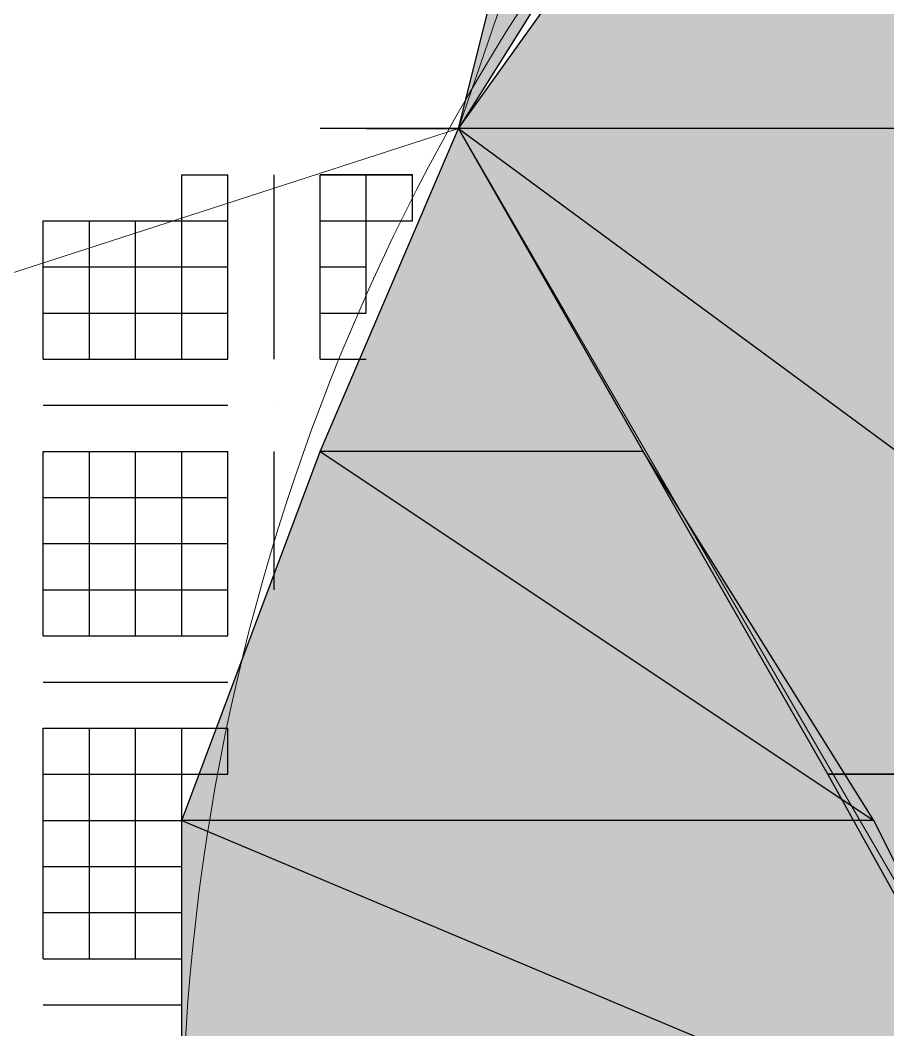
# Model space of a CAD drawing. Header units: millimetres. Extents: x 6 to 745025, y -1528 to 119936.
# Drawn here: x 178.894 to 179.689, y 110.016 to 110.942 of the extents above; entities that cross this region are included whole.
import ezdxf

# ---------------------------------------------------------------- set-up
doc = ezdxf.new("R2010")
doc.units = ezdxf.units.MM
doc.header["$MEASUREMENT"] = 0
doc.layers.get('0').update_dxf_attribs({"linetype": 'CONTINUOUS'})

msp = doc.modelspace()

# ---------------------------------------------------------------- hatches: boundary and pattern name
at = {"true_color": 0x000005}
msp.add_hatch(color=0, dxfattribs=at).paths.add_polyline_path([(179.38044, 111.18144), (179.50744, 111.18144), (179.29577, 110.84278)])
at = {"true_color": 0x000003}
h = msp.add_hatch(color=0, dxfattribs=at)
h.paths.add_polyline_path([(180.60811, 111.13911), (179.50744, 111.13911), (180.43877, 110.84278)])
h.paths.add_polyline_path([(179.50744, 111.13911), (180.43877, 110.84278), (179.29577, 110.84278)])
msp.add_hatch(color=0, dxfattribs=at).paths.add_polyline_path([(179.29577, 110.84278), (179.46511, 110.54644), (179.16877, 110.54644)])
at = {"true_color": 0x000006}
h = msp.add_hatch(color=0, dxfattribs=at)
h.paths.add_polyline_path([(180.43877, 110.84278), (179.29577, 110.84278), (180.10011, 110.25011)])
h.paths.add_polyline_path([(179.29577, 110.84278), (180.10011, 110.25011), (179.63444, 110.25011)])
at = {"true_color": 0x000003}
h = msp.add_hatch(color=0, dxfattribs=at)
h.paths.add_polyline_path([(179.46511, 110.54644), (179.16877, 110.54644), (179.67677, 110.20778)])
h.paths.add_polyline_path([(179.16877, 110.54644), (179.67677, 110.20778), (179.04177, 110.20778)])
at = {"true_color": 0x000006}
msp.add_hatch(color=0, dxfattribs=at).paths.add_polyline_path([(179.63444, 110.25011), (180.10011, 110.25011), (179.84611, 109.86911)])
at = {"true_color": 0x000003}
h = msp.add_hatch(color=0, dxfattribs=at)
h.paths.add_polyline_path([(179.67677, 110.20778), (179.04177, 110.20778), (179.84611, 109.86911)])
h.paths.add_polyline_path([(179.04177, 110.20778), (179.84611, 109.86911), (179.04177, 109.86911)])

# ---------------------------------------------------------------- linework, layer by layer
at = {"color": 0, "linetype": 'Continuous', "lineweight": 25, "true_color": 0x000005}
for p, q in [((179.16877, 110.84278), (179.16877, 110.84278)), ((179.21111, 110.84278), (179.21111, 110.84278)), ((179.21111, 110.84278), (179.21111, 110.84278)), ((179.21111, 110.84278), (179.21111, 110.84278)), ((179.21111, 110.84278), (179.21111, 110.84278)), ((179.21111, 110.84278), (179.21111, 110.84278)), ((179.21111, 110.84278), (179.21111, 110.84278)), ((179.21111, 110.84278), (179.21111, 110.84278)), ((179.25344, 110.84278), (179.25344, 110.84278)), ((179.25344, 110.84278), (179.25344, 110.84278)), ((179.25344, 110.84278), (179.25344, 110.84278)), ((179.25344, 110.84278), (179.25344, 110.84278)), ((179.25344, 110.84278), (179.25344, 110.84278)), ((179.25344, 110.84278), (179.25344, 110.84278)), ((179.25344, 110.84278), (179.25344, 110.84278)), ((179.29577, 110.84278), (179.29577, 110.84278)), ((179.29577, 110.84278), (179.29577, 110.84278)), ((179.29577, 110.84278), (179.29577, 110.84278)), ((179.04177, 110.80044), (179.08411, 110.80044)), ((179.08411, 110.80044), (179.08411, 110.80044)), ((179.08411, 110.80044), (179.08411, 110.80044)), ((179.12644, 110.80044), (179.12644, 110.80044)), ((179.12644, 110.80044), (179.12644, 110.80044)), ((179.12644, 110.80044), (179.12644, 110.80044)), ((179.12644, 110.80044), (179.12644, 110.80044)), ((179.12644, 110.80044), (179.12644, 110.80044)), ((179.21111, 110.75811), (179.21111, 110.80044)), ((179.25344, 110.75811), (179.25344, 110.80044)), ((179.25344, 110.75811), (179.25344, 110.80044)), ((179.25344, 110.75811), (179.25344, 110.80044)), ((179.25344, 110.80044), (179.25344, 110.80044)), ((179.25344, 110.80044), (179.25344, 110.80044)), ((179.25344, 110.80044), (179.25344, 110.80044)), ((179.25344, 110.80044), (179.25344, 110.80044)), ((179.04177, 110.75811), (179.08411, 110.75811)), ((179.04177, 110.75811), (179.08411, 110.75811)), ((179.12644, 110.75811), (179.12644, 110.75811)), ((179.12644, 110.75811), (179.12644, 110.75811)), ((179.12644, 110.75811), (179.12644, 110.75811)), ((179.12644, 110.75811), (179.12644, 110.75811)), ((179.12644, 110.75811), (179.12644, 110.75811)), ((179.12644, 110.75811), (179.12644, 110.75811)), ((179.12644, 110.75811), (179.12644, 110.75811)), ((179.16877, 110.75811), (179.21111, 110.75811)), ((179.12644, 110.71578), (179.12644, 110.71578)), ((179.12644, 110.71578), (179.12644, 110.71578)), ((179.12644, 110.71578), (179.12644, 110.71578)), ((179.12644, 110.71578), (179.12644, 110.71578)), ((179.12644, 110.71578), (179.12644, 110.71578)), ((179.12644, 110.71578), (179.12644, 110.71578)), ((179.12644, 110.71578), (179.12644, 110.71578)), ((179.16877, 110.71578), (179.21111, 110.71578)), ((179.16877, 110.71578), (179.21111, 110.71578)), ((179.16877, 110.71578), (179.21111, 110.71578)), ((179.16877, 110.71578), (179.21111, 110.71578)), ((179.16877, 110.71578), (179.21111, 110.71578)), ((179.16877, 110.71578), (179.21111, 110.71578)), ((179.16877, 110.71578), (179.21111, 110.71578)), ((179.12644, 110.67344), (179.12644, 110.67344)), ((179.12644, 110.67344), (179.12644, 110.67344)), ((179.12644, 110.67344), (179.12644, 110.67344)), ((179.12644, 110.67344), (179.12644, 110.67344)), ((179.12644, 110.67344), (179.12644, 110.67344)), ((179.12644, 110.67344), (179.12644, 110.67344)), ((179.12644, 110.67344), (179.12644, 110.67344)), ((179.16877, 110.67344), (179.21111, 110.67344)), ((179.16877, 110.67344), (179.21111, 110.67344)), ((179.16877, 110.67344), (179.21111, 110.67344)), ((179.16877, 110.67344), (179.21111, 110.67344)), ((179.16877, 110.67344), (179.21111, 110.67344)), ((179.16877, 110.67344), (179.21111, 110.67344)), ((179.16877, 110.67344), (179.21111, 110.67344)), ((179.12644, 110.63111), (179.12644, 110.63111)), ((179.12644, 110.63111), (179.12644, 110.63111)), ((179.12644, 110.63111), (179.12644, 110.63111)), ((179.12644, 110.63111), (179.12644, 110.63111)), ((179.12644, 110.63111), (179.12644, 110.63111)), ((179.12644, 110.63111), (179.12644, 110.63111)), ((179.12644, 110.63111), (179.12644, 110.63111)), ((179.12644, 110.63111), (179.12644, 110.63111)), ((179.16877, 110.63111), (179.21111, 110.63111)), ((179.16877, 110.63111), (179.16877, 110.63111)), ((179.16877, 110.63111), (179.16877, 110.63111)), ((179.16877, 110.63111), (179.16877, 110.63111)), ((179.16877, 110.63111), (179.16877, 110.63111)), ((179.16877, 110.63111), (179.16877, 110.63111)), ((179.16877, 110.63111), (179.16877, 110.63111)), ((179.16877, 110.63111), (179.16877, 110.63111)), ((178.91477, 110.58878), (178.91477, 110.58878)), ((178.91477, 110.58878), (178.91477, 110.58878)), ((178.91477, 110.58878), (178.91477, 110.58878)), ((178.91477, 110.58878), (178.91477, 110.58878)), ((178.91477, 110.58878), (178.91477, 110.58878)), ((178.91477, 110.58878), (178.91477, 110.58878)), ((178.91477, 110.58878), (178.91477, 110.58878)), ((178.91477, 110.58878), (178.91477, 110.58878)), ((178.95711, 110.58878), (178.95711, 110.58878)), ((178.95711, 110.58878), (178.95711, 110.58878)), ((178.95711, 110.58878), (178.95711, 110.58878)), ((178.95711, 110.58878), (178.95711, 110.58878)), ((178.95711, 110.58878), (178.95711, 110.58878)), ((178.95711, 110.58878), (178.95711, 110.58878)), ((178.95711, 110.58878), (178.95711, 110.58878)), ((178.99944, 110.58878), (178.99944, 110.58878)), ((178.99944, 110.58878), (178.99944, 110.58878)), ((178.99944, 110.58878), (178.99944, 110.58878)), ((178.99944, 110.58878), (178.99944, 110.58878)), ((178.99944, 110.58878), (178.99944, 110.58878)), ((178.99944, 110.58878), (178.99944, 110.58878)), ((178.99944, 110.58878), (178.99944, 110.58878)), ((179.04177, 110.58878), (179.04177, 110.58878)), ((179.04177, 110.58878), (179.04177, 110.58878)), ((179.04177, 110.58878), (179.04177, 110.58878)), ((179.04177, 110.58878), (179.04177, 110.58878)), ((179.04177, 110.58878), (179.04177, 110.58878)), ((179.04177, 110.58878), (179.04177, 110.58878)), ((179.04177, 110.58878), (179.04177, 110.58878)), ((179.08411, 110.58878), (179.08411, 110.58878)), ((179.08411, 110.58878), (179.08411, 110.58878)), ((179.08411, 110.58878), (179.08411, 110.58878)), ((179.08411, 110.58878), (179.08411, 110.58878)), ((179.08411, 110.58878), (179.08411, 110.58878)), ((179.08411, 110.58878), (179.08411, 110.58878)), ((179.08411, 110.58878), (179.08411, 110.58878)), ((179.12644, 110.58878), (179.12644, 110.58878)), ((179.12644, 110.58878), (179.12644, 110.58878)), ((179.12644, 110.58878), (179.12644, 110.58878)), ((179.12644, 110.58878), (179.12644, 110.58878)), ((179.12644, 110.58878), (179.12644, 110.58878)), ((179.12644, 110.58878), (179.12644, 110.58878)), ((179.12644, 110.58878), (179.12644, 110.58878)), ((179.12644, 110.58878), (179.12644, 110.58878)), ((179.12644, 110.58878), (179.12644, 110.58878)), ((179.12644, 110.58878), (179.12644, 110.58878)), ((179.12644, 110.58878), (179.12644, 110.58878)), ((179.12644, 110.58878), (179.12644, 110.58878)), ((179.12644, 110.58878), (179.12644, 110.58878)), ((179.12644, 110.58878), (179.12644, 110.58878)), ((179.16877, 110.58878), (179.16877, 110.58878)), ((179.16877, 110.58878), (179.16877, 110.58878)), ((179.16877, 110.58878), (179.16877, 110.58878)), ((179.16877, 110.58878), (179.16877, 110.58878)), ((179.16877, 110.58878), (179.16877, 110.58878)), ((179.16877, 110.58878), (179.16877, 110.58878)), ((179.16877, 110.58878), (179.16877, 110.58878)), ((179.16877, 110.58878), (179.16877, 110.58878)), ((179.16877, 110.58878), (179.16877, 110.58878)), ((179.16877, 110.58878), (179.16877, 110.58878)), ((179.16877, 110.58878), (179.16877, 110.58878)), ((179.16877, 110.58878), (179.16877, 110.58878)), ((179.12644, 110.54644), (179.12644, 110.54644)), ((179.12644, 110.54644), (179.12644, 110.54644)), ((179.12644, 110.54644), (179.12644, 110.54644)), ((179.12644, 110.54644), (179.12644, 110.54644)), ((179.12644, 110.54644), (179.12644, 110.54644)), ((179.12644, 110.54644), (179.12644, 110.54644)), ((179.12644, 110.54644), (179.12644, 110.54644)), ((179.12644, 110.50411), (179.12644, 110.54644)), ((179.12644, 110.50411), (179.12644, 110.54644)), ((179.12644, 110.54644), (179.12644, 110.54644)), ((179.16877, 110.54644), (179.16877, 110.54644)), ((179.16877, 110.54644), (179.16877, 110.54644)), ((179.16877, 110.54644), (179.16877, 110.54644)), ((179.16877, 110.54644), (179.16877, 110.54644)), ((179.16877, 110.54644), (179.16877, 110.54644)), ((179.16877, 110.54644), (179.16877, 110.54644)), ((179.12644, 110.50411), (179.12644, 110.50411)), ((179.12644, 110.50411), (179.12644, 110.50411)), ((179.12644, 110.50411), (179.12644, 110.50411)), ((179.12644, 110.50411), (179.12644, 110.50411)), ((179.12644, 110.50411), (179.12644, 110.50411)), ((179.12644, 110.50411), (179.12644, 110.50411)), ((179.12644, 110.50411), (179.12644, 110.50411)), ((179.12644, 110.46178), (179.12644, 110.46178)), ((179.12644, 110.46178), (179.12644, 110.46178)), ((179.12644, 110.46178), (179.12644, 110.46178)), ((179.12644, 110.46178), (179.12644, 110.46178)), ((179.12644, 110.46178), (179.12644, 110.46178)), ((179.12644, 110.46178), (179.12644, 110.46178)), ((179.12644, 110.46178), (179.12644, 110.46178)), ((179.12644, 110.41944), (179.12644, 110.41944)), ((179.12644, 110.41944), (179.12644, 110.41944)), ((179.12644, 110.41944), (179.12644, 110.41944)), ((179.12644, 110.41944), (179.12644, 110.41944)), ((178.91477, 110.33478), (178.91477, 110.33478)), ((178.91477, 110.33478), (178.91477, 110.33478)), ((178.91477, 110.33478), (178.91477, 110.33478)), ((178.91477, 110.33478), (178.91477, 110.33478)), ((178.91477, 110.33478), (178.91477, 110.33478)), ((178.91477, 110.33478), (178.91477, 110.33478)), ((178.91477, 110.33478), (178.91477, 110.33478)), ((178.91477, 110.33478), (178.91477, 110.33478)), ((178.95711, 110.33478), (178.95711, 110.33478)), ((178.95711, 110.33478), (178.95711, 110.33478)), ((178.95711, 110.33478), (178.95711, 110.33478)), ((178.95711, 110.33478), (178.95711, 110.33478)), ((178.95711, 110.33478), (178.95711, 110.33478)), ((178.95711, 110.33478), (178.95711, 110.33478)), ((178.95711, 110.33478), (178.95711, 110.33478)), ((178.99944, 110.33478), (178.99944, 110.33478)), ((178.99944, 110.33478), (178.99944, 110.33478)), ((178.99944, 110.33478), (178.99944, 110.33478)), ((178.99944, 110.33478), (178.99944, 110.33478)), ((178.99944, 110.33478), (178.99944, 110.33478)), ((178.99944, 110.33478), (178.99944, 110.33478)), ((178.99944, 110.33478), (178.99944, 110.33478)), ((179.04177, 110.33478), (179.04177, 110.33478)), ((179.04177, 110.33478), (179.04177, 110.33478)), ((179.04177, 110.33478), (179.04177, 110.33478)), ((179.04177, 110.33478), (179.04177, 110.33478)), ((179.04177, 110.33478), (179.04177, 110.33478)), ((179.04177, 110.33478), (179.04177, 110.33478)), ((179.04177, 110.33478), (179.04177, 110.33478)), ((179.08411, 110.33478), (179.08411, 110.33478)), ((179.08411, 110.33478), (179.08411, 110.33478)), ((179.08411, 110.33478), (179.08411, 110.33478)), ((179.08411, 110.33478), (179.08411, 110.33478)), ((179.08411, 110.33478), (179.08411, 110.33478)), ((179.08411, 110.25011), (179.08411, 110.29244)), ((179.08411, 110.29244), (179.08411, 110.29244)), ((179.08411, 110.29244), (179.08411, 110.29244)), ((178.91477, 110.03844), (178.91477, 110.03844)), ((178.91477, 110.03844), (178.91477, 110.03844)), ((178.91477, 110.03844), (178.91477, 110.03844)), ((178.91477, 110.03844), (178.91477, 110.03844)), ((178.91477, 110.03844), (178.91477, 110.03844)), ((178.91477, 110.03844), (178.91477, 110.03844)), ((178.91477, 110.03844), (178.91477, 110.03844)), ((178.91477, 110.03844), (178.91477, 110.03844)), ((178.95711, 110.03844), (178.95711, 110.03844)), ((178.95711, 110.03844), (178.95711, 110.03844)), ((178.95711, 110.03844), (178.95711, 110.03844)), ((178.95711, 110.03844), (178.95711, 110.03844)), ((178.95711, 110.03844), (178.95711, 110.03844)), ((178.95711, 110.03844), (178.95711, 110.03844)), ((178.95711, 110.03844), (178.95711, 110.03844)), ((178.99944, 110.03844), (178.99944, 110.03844)), ((178.99944, 110.03844), (178.99944, 110.03844)), ((178.99944, 110.03844), (178.99944, 110.03844)), ((178.99944, 110.03844), (178.99944, 110.03844)), ((178.99944, 110.03844), (178.99944, 110.03844)), ((178.99944, 110.03844), (178.99944, 110.03844)), ((178.99944, 110.03844), (178.99944, 110.03844)), ((179.04177, 110.03844), (179.04177, 110.03844)), ((179.04177, 110.03844), (179.04177, 110.03844)), ((179.04177, 110.03844), (179.04177, 110.03844))]:
    msp.add_line(p, q, dxfattribs=at)
at = {"color": 0, "linetype": 'Continuous', "lineweight": 18, "true_color": 0x000003}
for points in [[(182.68244, 110.84278), (180.98911, 115.79578), (179.29577, 110.84278)], [(179.29577, 110.84278), (176.29011, 109.86911), (179.29577, 108.89544)], [(180.98911, 107.87944), (182.68244, 110.84278), (179.29577, 110.84278), (180.98911, 107.92178)]]:
    msp.add_lwpolyline(points, dxfattribs=at)
at = {"color": 0, "linetype": 'Continuous', "lineweight": -2, "true_color": 0x000005}
msp.add_lwpolyline([(179.38044, 111.18144), (179.50744, 111.18144), (179.29577, 110.84278)], close=True, dxfattribs=at)
at = {"color": 0, "linetype": 'Continuous', "lineweight": -2, "true_color": 0x000003}
for points in [[(179.50744, 111.13911), (180.43877, 110.84278), (179.29577, 110.84278)], [(179.29577, 110.84278), (179.46511, 110.54644), (179.16877, 110.54644)], [(179.16877, 110.54644), (179.67677, 110.20778), (179.04177, 110.20778)], [(179.46511, 110.54644), (179.16877, 110.54644), (179.67677, 110.20778)], [(179.67677, 110.20778), (179.04177, 110.20778), (179.84611, 109.86911)], [(179.04177, 110.20778), (179.84611, 109.86911), (179.04177, 109.86911)]]:
    msp.add_lwpolyline(points, close=True, dxfattribs=at)
at = {"color": 0, "linetype": 'Continuous', "lineweight": 25, "true_color": 0x000005}
for points in [[(179.29577, 110.84278), (179.29577, 110.84278), (179.25344, 110.84278), (179.29577, 110.84278), (179.25344, 110.84278), (179.21111, 110.84278), (179.25344, 110.84278), (179.29577, 110.84278), (179.25344, 110.84278), (179.21111, 110.84278), (179.16877, 110.84278)], [(179.04177, 110.63111), (179.04177, 110.67344), (179.04177, 110.71578), (179.04177, 110.75811), (179.04177, 110.80044)], [(179.04177, 110.63111), (179.04177, 110.67344), (179.04177, 110.71578), (179.04177, 110.75811), (179.04177, 110.80044)], [(179.08411, 110.63111), (179.08411, 110.67344), (179.08411, 110.71578), (179.08411, 110.75811), (179.08411, 110.80044)], [(179.08411, 110.63111), (179.08411, 110.67344), (179.08411, 110.71578), (179.08411, 110.75811), (179.08411, 110.80044)], [(179.08411, 110.63111), (179.08411, 110.67344), (179.08411, 110.71578), (179.08411, 110.75811), (179.08411, 110.80044)], [(179.08411, 110.63111), (179.08411, 110.67344), (179.08411, 110.71578), (179.08411, 110.75811), (179.08411, 110.80044)], [(179.08411, 110.63111), (179.08411, 110.67344), (179.08411, 110.71578), (179.08411, 110.75811), (179.08411, 110.80044)], [(179.08411, 110.63111), (179.08411, 110.67344), (179.08411, 110.71578), (179.08411, 110.75811), (179.08411, 110.80044)], [(179.08411, 110.63111), (179.08411, 110.67344), (179.08411, 110.71578), (179.08411, 110.75811), (179.08411, 110.80044)], [(179.12644, 110.63111), (179.12644, 110.67344), (179.12644, 110.71578), (179.12644, 110.75811), (179.12644, 110.80044)], [(179.12644, 110.63111), (179.12644, 110.67344), (179.12644, 110.71578), (179.12644, 110.75811), (179.12644, 110.80044)], [(179.12644, 110.63111), (179.12644, 110.67344), (179.12644, 110.71578), (179.12644, 110.75811), (179.12644, 110.80044)], [(179.12644, 110.63111), (179.12644, 110.67344), (179.12644, 110.71578), (179.12644, 110.75811), (179.12644, 110.80044)], [(179.12644, 110.63111), (179.12644, 110.67344), (179.12644, 110.71578), (179.12644, 110.75811), (179.12644, 110.80044)], [(179.12644, 110.63111), (179.12644, 110.67344), (179.12644, 110.71578), (179.12644, 110.75811), (179.12644, 110.80044)], [(179.12644, 110.63111), (179.12644, 110.67344), (179.12644, 110.71578), (179.12644, 110.75811), (179.12644, 110.80044)], [(179.16877, 110.80044), (179.21111, 110.80044), (179.25344, 110.80044)], [(179.16877, 110.80044), (179.21111, 110.80044), (179.25344, 110.80044)], [(179.16877, 110.80044), (179.21111, 110.80044), (179.25344, 110.80044)], [(179.16877, 110.80044), (179.21111, 110.80044), (179.25344, 110.80044)], [(179.16877, 110.80044), (179.21111, 110.80044), (179.25344, 110.80044)], [(179.16877, 110.63111), (179.16877, 110.67344), (179.16877, 110.71578), (179.16877, 110.75811), (179.16877, 110.80044)], [(179.16877, 110.63111), (179.16877, 110.67344), (179.16877, 110.71578), (179.16877, 110.75811), (179.16877, 110.80044)], [(179.16877, 110.63111), (179.16877, 110.67344), (179.16877, 110.71578), (179.16877, 110.75811), (179.16877, 110.80044)], [(179.16877, 110.63111), (179.16877, 110.67344), (179.16877, 110.71578), (179.16877, 110.75811), (179.16877, 110.80044)], [(179.16877, 110.63111), (179.16877, 110.67344), (179.16877, 110.71578), (179.16877, 110.75811), (179.16877, 110.80044)], [(179.16877, 110.63111), (179.16877, 110.67344), (179.16877, 110.71578), (179.16877, 110.75811), (179.16877, 110.80044)], [(179.16877, 110.63111), (179.16877, 110.67344), (179.16877, 110.71578), (179.16877, 110.75811), (179.16877, 110.80044)], [(179.16877, 110.63111), (179.16877, 110.67344), (179.16877, 110.71578), (179.16877, 110.75811), (179.16877, 110.80044)], [(179.21111, 110.67344), (179.21111, 110.71578), (179.21111, 110.75811), (179.21111, 110.80044)], [(179.21111, 110.67344), (179.21111, 110.71578), (179.21111, 110.75811), (179.21111, 110.80044)], [(179.21111, 110.67344), (179.21111, 110.71578), (179.21111, 110.75811), (179.21111, 110.80044)], [(179.21111, 110.71578), (179.21111, 110.75811), (179.21111, 110.80044)], [(179.21111, 110.71578), (179.21111, 110.75811), (179.21111, 110.80044)], [(179.21111, 110.71578), (179.21111, 110.75811), (179.21111, 110.80044)], [(178.91477, 110.75811), (178.95711, 110.75811), (178.99944, 110.75811), (179.04177, 110.75811), (179.08411, 110.75811)], [(178.91477, 110.63111), (178.91477, 110.67344), (178.91477, 110.71578), (178.91477, 110.75811)], [(178.91477, 110.63111), (178.91477, 110.67344), (178.91477, 110.71578), (178.91477, 110.75811)], [(178.95711, 110.75811), (178.99944, 110.75811), (179.04177, 110.75811), (179.08411, 110.75811)], [(178.95711, 110.75811), (178.99944, 110.75811), (179.04177, 110.75811), (179.08411, 110.75811)], [(178.95711, 110.63111), (178.95711, 110.67344), (178.95711, 110.71578), (178.95711, 110.75811)], [(178.95711, 110.63111), (178.95711, 110.67344), (178.95711, 110.71578), (178.95711, 110.75811)], [(178.95711, 110.63111), (178.95711, 110.67344), (178.95711, 110.71578), (178.95711, 110.75811)], [(178.95711, 110.63111), (178.95711, 110.67344), (178.95711, 110.71578), (178.95711, 110.75811)], [(178.95711, 110.63111), (178.95711, 110.67344), (178.95711, 110.71578), (178.95711, 110.75811)], [(178.95711, 110.63111), (178.95711, 110.67344), (178.95711, 110.71578), (178.95711, 110.75811)], [(178.95711, 110.63111), (178.95711, 110.67344), (178.95711, 110.71578), (178.95711, 110.75811)], [(178.99944, 110.75811), (179.04177, 110.75811), (179.08411, 110.75811)], [(178.99944, 110.75811), (179.04177, 110.75811), (179.08411, 110.75811)], [(178.99944, 110.63111), (178.99944, 110.67344), (178.99944, 110.71578), (178.99944, 110.75811)], [(178.99944, 110.63111), (178.99944, 110.67344), (178.99944, 110.71578), (178.99944, 110.75811)], [(178.99944, 110.63111), (178.99944, 110.67344), (178.99944, 110.71578), (178.99944, 110.75811)], [(178.99944, 110.63111), (178.99944, 110.67344), (178.99944, 110.71578), (178.99944, 110.75811)], [(178.99944, 110.63111), (178.99944, 110.67344), (178.99944, 110.71578), (178.99944, 110.75811)], [(178.99944, 110.63111), (178.99944, 110.67344), (178.99944, 110.71578), (178.99944, 110.75811)], [(178.99944, 110.63111), (178.99944, 110.67344), (178.99944, 110.71578), (178.99944, 110.75811)], [(179.04177, 110.63111), (179.04177, 110.67344), (179.04177, 110.71578), (179.04177, 110.75811)], [(179.04177, 110.63111), (179.04177, 110.67344), (179.04177, 110.71578), (179.04177, 110.75811)], [(179.04177, 110.63111), (179.04177, 110.67344), (179.04177, 110.71578), (179.04177, 110.75811)], [(179.04177, 110.63111), (179.04177, 110.67344), (179.04177, 110.71578), (179.04177, 110.75811)], [(179.04177, 110.63111), (179.04177, 110.67344), (179.04177, 110.71578), (179.04177, 110.75811)], [(179.16877, 110.75811), (179.21111, 110.75811), (179.25344, 110.75811)], [(179.16877, 110.75811), (179.21111, 110.75811), (179.25344, 110.75811)], [(179.16877, 110.75811), (179.21111, 110.75811), (179.25344, 110.75811)], [(179.16877, 110.75811), (179.21111, 110.75811), (179.25344, 110.75811)], [(179.16877, 110.75811), (179.21111, 110.75811), (179.25344, 110.75811)], [(179.16877, 110.75811), (179.21111, 110.75811), (179.25344, 110.75811)], [(178.91477, 110.71578), (178.95711, 110.71578), (178.99944, 110.71578), (179.04177, 110.71578), (179.08411, 110.71578)], [(178.91477, 110.71578), (178.95711, 110.71578), (178.99944, 110.71578), (179.04177, 110.71578), (179.08411, 110.71578)], [(178.91477, 110.71578), (178.95711, 110.71578), (178.99944, 110.71578), (179.04177, 110.71578), (179.08411, 110.71578)], [(178.91477, 110.71578), (178.95711, 110.71578), (178.99944, 110.71578), (179.04177, 110.71578), (179.08411, 110.71578)], [(178.91477, 110.71578), (178.95711, 110.71578), (178.99944, 110.71578), (179.04177, 110.71578), (179.08411, 110.71578)], [(178.91477, 110.71578), (178.95711, 110.71578), (178.99944, 110.71578), (179.04177, 110.71578), (179.08411, 110.71578)], [(178.91477, 110.71578), (178.95711, 110.71578), (178.99944, 110.71578), (179.04177, 110.71578), (179.08411, 110.71578)], [(178.91477, 110.63111), (178.91477, 110.67344), (178.91477, 110.71578)], [(178.91477, 110.63111), (178.91477, 110.67344), (178.91477, 110.71578)], [(178.91477, 110.63111), (178.91477, 110.67344), (178.91477, 110.71578)], [(178.91477, 110.63111), (178.91477, 110.67344), (178.91477, 110.71578)], [(178.91477, 110.63111), (178.91477, 110.67344), (178.91477, 110.71578)], [(178.91477, 110.63111), (178.91477, 110.67344), (178.91477, 110.71578)], [(178.91477, 110.67344), (178.95711, 110.67344), (178.99944, 110.67344), (179.04177, 110.67344), (179.08411, 110.67344)], [(178.91477, 110.67344), (178.95711, 110.67344), (178.99944, 110.67344), (179.04177, 110.67344), (179.08411, 110.67344)], [(178.91477, 110.67344), (178.95711, 110.67344), (178.99944, 110.67344), (179.04177, 110.67344), (179.08411, 110.67344)], [(178.91477, 110.67344), (178.95711, 110.67344), (178.99944, 110.67344), (179.04177, 110.67344), (179.08411, 110.67344)], [(178.91477, 110.67344), (178.95711, 110.67344), (178.99944, 110.67344), (179.04177, 110.67344), (179.08411, 110.67344)], [(178.91477, 110.67344), (178.95711, 110.67344), (178.99944, 110.67344), (179.04177, 110.67344), (179.08411, 110.67344)], [(178.91477, 110.67344), (178.95711, 110.67344), (178.99944, 110.67344), (179.04177, 110.67344), (179.08411, 110.67344)], [(178.91477, 110.63111), (178.95711, 110.63111), (178.99944, 110.63111), (179.04177, 110.63111), (179.08411, 110.63111)], [(178.91477, 110.63111), (178.95711, 110.63111), (178.99944, 110.63111), (179.04177, 110.63111), (179.08411, 110.63111)], [(178.91477, 110.63111), (178.95711, 110.63111), (178.99944, 110.63111), (179.04177, 110.63111), (179.08411, 110.63111)], [(178.91477, 110.63111), (178.95711, 110.63111), (178.99944, 110.63111), (179.04177, 110.63111), (179.08411, 110.63111)], [(178.91477, 110.63111), (178.95711, 110.63111), (178.99944, 110.63111), (179.04177, 110.63111), (179.08411, 110.63111)], [(178.91477, 110.63111), (178.95711, 110.63111), (178.99944, 110.63111), (179.04177, 110.63111), (179.08411, 110.63111)], [(178.91477, 110.63111), (178.95711, 110.63111), (178.99944, 110.63111), (179.04177, 110.63111), (179.08411, 110.63111)], [(178.91477, 110.63111), (178.95711, 110.63111), (178.99944, 110.63111), (179.04177, 110.63111), (179.08411, 110.63111)], [(178.91477, 110.58878), (178.95711, 110.58878), (178.99944, 110.58878), (179.04177, 110.58878), (179.08411, 110.58878)], [(178.91477, 110.58878), (178.95711, 110.58878), (178.99944, 110.58878), (179.04177, 110.58878), (179.08411, 110.58878)], [(178.91477, 110.58878), (178.95711, 110.58878), (178.99944, 110.58878), (179.04177, 110.58878), (179.08411, 110.58878)], [(178.91477, 110.58878), (178.95711, 110.58878), (178.99944, 110.58878), (179.04177, 110.58878), (179.08411, 110.58878)], [(178.91477, 110.58878), (178.95711, 110.58878), (178.99944, 110.58878), (179.04177, 110.58878), (179.08411, 110.58878)], [(178.91477, 110.58878), (178.95711, 110.58878), (178.99944, 110.58878), (179.04177, 110.58878), (179.08411, 110.58878)], [(178.91477, 110.58878), (178.95711, 110.58878), (178.99944, 110.58878), (179.04177, 110.58878), (179.08411, 110.58878)], [(178.91477, 110.54644), (178.95711, 110.54644), (178.99944, 110.54644), (179.04177, 110.54644), (179.08411, 110.54644)], [(178.91477, 110.54644), (178.95711, 110.54644), (178.99944, 110.54644), (179.04177, 110.54644), (179.08411, 110.54644)], [(178.91477, 110.54644), (178.95711, 110.54644), (178.99944, 110.54644), (179.04177, 110.54644), (179.08411, 110.54644)], [(178.91477, 110.54644), (178.95711, 110.54644), (178.99944, 110.54644), (179.04177, 110.54644), (179.08411, 110.54644)], [(178.91477, 110.54644), (178.95711, 110.54644), (178.99944, 110.54644), (179.04177, 110.54644), (179.08411, 110.54644)], [(178.91477, 110.54644), (178.95711, 110.54644), (178.99944, 110.54644), (179.04177, 110.54644), (179.08411, 110.54644)], [(178.91477, 110.54644), (178.95711, 110.54644), (178.99944, 110.54644), (179.04177, 110.54644), (179.08411, 110.54644)], [(178.91477, 110.37711), (178.91477, 110.41944), (178.91477, 110.46178), (178.91477, 110.50411), (178.91477, 110.54644)], [(178.91477, 110.37711), (178.91477, 110.41944), (178.91477, 110.46178), (178.91477, 110.50411), (178.91477, 110.54644)], [(178.91477, 110.37711), (178.91477, 110.41944), (178.91477, 110.46178), (178.91477, 110.50411), (178.91477, 110.54644)], [(178.91477, 110.37711), (178.91477, 110.41944), (178.91477, 110.46178), (178.91477, 110.50411), (178.91477, 110.54644)], [(178.91477, 110.37711), (178.91477, 110.41944), (178.91477, 110.46178), (178.91477, 110.50411), (178.91477, 110.54644)], [(178.91477, 110.37711), (178.91477, 110.41944), (178.91477, 110.46178), (178.91477, 110.50411), (178.91477, 110.54644)], [(178.91477, 110.37711), (178.91477, 110.41944), (178.91477, 110.46178), (178.91477, 110.50411), (178.91477, 110.54644)], [(178.91477, 110.37711), (178.91477, 110.41944), (178.91477, 110.46178), (178.91477, 110.50411), (178.91477, 110.54644)], [(178.95711, 110.37711), (178.95711, 110.41944), (178.95711, 110.46178), (178.95711, 110.50411), (178.95711, 110.54644)], [(178.95711, 110.37711), (178.95711, 110.41944), (178.95711, 110.46178), (178.95711, 110.50411), (178.95711, 110.54644)], [(178.95711, 110.37711), (178.95711, 110.41944), (178.95711, 110.46178), (178.95711, 110.50411), (178.95711, 110.54644)], [(178.95711, 110.37711), (178.95711, 110.41944), (178.95711, 110.46178), (178.95711, 110.50411), (178.95711, 110.54644)], [(178.95711, 110.37711), (178.95711, 110.41944), (178.95711, 110.46178), (178.95711, 110.50411), (178.95711, 110.54644)], [(178.95711, 110.37711), (178.95711, 110.41944), (178.95711, 110.46178), (178.95711, 110.50411), (178.95711, 110.54644)], [(178.95711, 110.37711), (178.95711, 110.41944), (178.95711, 110.46178), (178.95711, 110.50411), (178.95711, 110.54644)], [(178.99944, 110.37711), (178.99944, 110.41944), (178.99944, 110.46178), (178.99944, 110.50411), (178.99944, 110.54644)], [(178.99944, 110.37711), (178.99944, 110.41944), (178.99944, 110.46178), (178.99944, 110.50411), (178.99944, 110.54644)], [(178.99944, 110.37711), (178.99944, 110.41944), (178.99944, 110.46178), (178.99944, 110.50411), (178.99944, 110.54644)], [(178.99944, 110.37711), (178.99944, 110.41944), (178.99944, 110.46178), (178.99944, 110.50411), (178.99944, 110.54644)], [(178.99944, 110.37711), (178.99944, 110.41944), (178.99944, 110.46178), (178.99944, 110.50411), (178.99944, 110.54644)], [(178.99944, 110.37711), (178.99944, 110.41944), (178.99944, 110.46178), (178.99944, 110.50411), (178.99944, 110.54644)], [(178.99944, 110.37711), (178.99944, 110.41944), (178.99944, 110.46178), (178.99944, 110.50411), (178.99944, 110.54644)], [(179.04177, 110.37711), (179.04177, 110.41944), (179.04177, 110.46178), (179.04177, 110.50411), (179.04177, 110.54644)], [(179.04177, 110.37711), (179.04177, 110.41944), (179.04177, 110.46178), (179.04177, 110.50411), (179.04177, 110.54644)], [(179.04177, 110.37711), (179.04177, 110.41944), (179.04177, 110.46178), (179.04177, 110.50411), (179.04177, 110.54644)], [(179.04177, 110.37711), (179.04177, 110.41944), (179.04177, 110.46178), (179.04177, 110.50411), (179.04177, 110.54644)], [(179.04177, 110.37711), (179.04177, 110.41944), (179.04177, 110.46178), (179.04177, 110.50411), (179.04177, 110.54644)], [(179.04177, 110.37711), (179.04177, 110.41944), (179.04177, 110.46178), (179.04177, 110.50411), (179.04177, 110.54644)], [(179.04177, 110.37711), (179.04177, 110.41944), (179.04177, 110.46178), (179.04177, 110.50411), (179.04177, 110.54644)], [(179.08411, 110.37711), (179.08411, 110.41944), (179.08411, 110.46178), (179.08411, 110.50411), (179.08411, 110.54644)], [(179.08411, 110.37711), (179.08411, 110.41944), (179.08411, 110.46178), (179.08411, 110.50411), (179.08411, 110.54644)], [(179.08411, 110.37711), (179.08411, 110.41944), (179.08411, 110.46178), (179.08411, 110.50411), (179.08411, 110.54644)], [(179.08411, 110.37711), (179.08411, 110.41944), (179.08411, 110.46178), (179.08411, 110.50411), (179.08411, 110.54644)], [(179.08411, 110.37711), (179.08411, 110.41944), (179.08411, 110.46178), (179.08411, 110.50411), (179.08411, 110.54644)], [(179.08411, 110.37711), (179.08411, 110.41944), (179.08411, 110.46178), (179.08411, 110.50411), (179.08411, 110.54644)], [(179.08411, 110.37711), (179.08411, 110.41944), (179.08411, 110.46178), (179.08411, 110.50411), (179.08411, 110.54644)], [(179.12644, 110.41944), (179.12644, 110.46178), (179.12644, 110.50411), (179.12644, 110.54644)], [(179.12644, 110.41944), (179.12644, 110.46178), (179.12644, 110.50411), (179.12644, 110.54644)], [(179.12644, 110.46178), (179.12644, 110.50411), (179.12644, 110.54644)], [(179.12644, 110.46178), (179.12644, 110.50411), (179.12644, 110.54644)], [(178.91477, 110.50411), (178.95711, 110.50411), (178.99944, 110.50411), (179.04177, 110.50411), (179.08411, 110.50411)], [(178.91477, 110.50411), (178.95711, 110.50411), (178.99944, 110.50411), (179.04177, 110.50411), (179.08411, 110.50411)], [(178.91477, 110.50411), (178.95711, 110.50411), (178.99944, 110.50411), (179.04177, 110.50411), (179.08411, 110.50411)], [(178.91477, 110.50411), (178.95711, 110.50411), (178.99944, 110.50411), (179.04177, 110.50411), (179.08411, 110.50411)], [(178.91477, 110.50411), (178.95711, 110.50411), (178.99944, 110.50411), (179.04177, 110.50411), (179.08411, 110.50411)], [(178.91477, 110.50411), (178.95711, 110.50411), (178.99944, 110.50411), (179.04177, 110.50411), (179.08411, 110.50411)], [(178.91477, 110.50411), (178.95711, 110.50411), (178.99944, 110.50411), (179.04177, 110.50411), (179.08411, 110.50411)], [(178.91477, 110.46178), (178.95711, 110.46178), (178.99944, 110.46178), (179.04177, 110.46178), (179.08411, 110.46178)], [(178.91477, 110.46178), (178.95711, 110.46178), (178.99944, 110.46178), (179.04177, 110.46178), (179.08411, 110.46178)], [(178.91477, 110.46178), (178.95711, 110.46178), (178.99944, 110.46178), (179.04177, 110.46178), (179.08411, 110.46178)], [(178.91477, 110.46178), (178.95711, 110.46178), (178.99944, 110.46178), (179.04177, 110.46178), (179.08411, 110.46178)], [(178.91477, 110.46178), (178.95711, 110.46178), (178.99944, 110.46178), (179.04177, 110.46178), (179.08411, 110.46178)], [(178.91477, 110.46178), (178.95711, 110.46178), (178.99944, 110.46178), (179.04177, 110.46178), (179.08411, 110.46178)], [(178.91477, 110.46178), (178.95711, 110.46178), (178.99944, 110.46178), (179.04177, 110.46178), (179.08411, 110.46178)], [(178.91477, 110.41944), (178.95711, 110.41944), (178.99944, 110.41944), (179.04177, 110.41944), (179.08411, 110.41944)], [(178.91477, 110.41944), (178.95711, 110.41944), (178.99944, 110.41944), (179.04177, 110.41944), (179.08411, 110.41944)], [(178.91477, 110.41944), (178.95711, 110.41944), (178.99944, 110.41944), (179.04177, 110.41944), (179.08411, 110.41944)], [(178.91477, 110.41944), (178.95711, 110.41944), (178.99944, 110.41944), (179.04177, 110.41944), (179.08411, 110.41944)], [(178.91477, 110.41944), (178.95711, 110.41944), (178.99944, 110.41944), (179.04177, 110.41944), (179.08411, 110.41944)], [(178.91477, 110.41944), (178.95711, 110.41944), (178.99944, 110.41944), (179.04177, 110.41944), (179.08411, 110.41944)], [(178.91477, 110.41944), (178.95711, 110.41944), (178.99944, 110.41944), (179.04177, 110.41944), (179.08411, 110.41944)], [(178.91477, 110.37711), (178.95711, 110.37711), (178.99944, 110.37711), (179.04177, 110.37711), (179.08411, 110.37711)], [(178.91477, 110.37711), (178.95711, 110.37711), (178.99944, 110.37711), (179.04177, 110.37711), (179.08411, 110.37711)], [(178.91477, 110.37711), (178.95711, 110.37711), (178.99944, 110.37711), (179.04177, 110.37711), (179.08411, 110.37711)], [(178.91477, 110.37711), (178.95711, 110.37711), (178.99944, 110.37711), (179.04177, 110.37711), (179.08411, 110.37711)], [(178.91477, 110.37711), (178.95711, 110.37711), (178.99944, 110.37711), (179.04177, 110.37711), (179.08411, 110.37711)], [(178.91477, 110.37711), (178.95711, 110.37711), (178.99944, 110.37711), (179.04177, 110.37711), (179.08411, 110.37711)], [(178.91477, 110.37711), (178.95711, 110.37711), (178.99944, 110.37711), (179.04177, 110.37711), (179.08411, 110.37711)], [(178.91477, 110.37711), (178.95711, 110.37711), (178.99944, 110.37711), (179.04177, 110.37711), (179.08411, 110.37711)], [(178.91477, 110.33478), (178.95711, 110.33478), (178.99944, 110.33478), (179.04177, 110.33478), (179.08411, 110.33478)], [(178.91477, 110.33478), (178.95711, 110.33478), (178.99944, 110.33478), (179.04177, 110.33478), (179.08411, 110.33478)], [(178.91477, 110.33478), (178.95711, 110.33478), (178.99944, 110.33478), (179.04177, 110.33478), (179.08411, 110.33478)], [(178.91477, 110.33478), (178.95711, 110.33478), (178.99944, 110.33478), (179.04177, 110.33478), (179.08411, 110.33478)], [(178.91477, 110.33478), (178.95711, 110.33478), (178.99944, 110.33478), (179.04177, 110.33478), (179.08411, 110.33478)], [(178.91477, 110.33478), (178.95711, 110.33478), (178.99944, 110.33478), (179.04177, 110.33478), (179.08411, 110.33478)], [(178.91477, 110.33478), (178.95711, 110.33478), (178.99944, 110.33478), (179.04177, 110.33478), (179.08411, 110.33478)], [(178.91477, 110.29244), (178.95711, 110.29244), (178.99944, 110.29244), (179.04177, 110.29244), (179.08411, 110.29244)], [(178.91477, 110.29244), (178.95711, 110.29244), (178.99944, 110.29244), (179.04177, 110.29244), (179.08411, 110.29244)], [(178.91477, 110.29244), (178.95711, 110.29244), (178.99944, 110.29244), (179.04177, 110.29244), (179.08411, 110.29244)], [(178.91477, 110.29244), (178.95711, 110.29244), (178.99944, 110.29244), (179.04177, 110.29244), (179.08411, 110.29244)], [(178.91477, 110.29244), (178.95711, 110.29244), (178.99944, 110.29244), (179.04177, 110.29244), (179.08411, 110.29244)], [(178.91477, 110.29244), (178.95711, 110.29244), (178.99944, 110.29244), (179.04177, 110.29244), (179.08411, 110.29244)], [(178.91477, 110.29244), (178.95711, 110.29244), (178.99944, 110.29244), (179.04177, 110.29244), (179.08411, 110.29244)], [(178.91477, 110.08078), (178.91477, 110.12311), (178.91477, 110.16544), (178.91477, 110.20778), (178.91477, 110.25011), (178.91477, 110.29244)], [(178.91477, 110.08078), (178.91477, 110.12311), (178.91477, 110.16544), (178.91477, 110.20778), (178.91477, 110.25011), (178.91477, 110.29244)], [(178.91477, 110.08078), (178.91477, 110.12311), (178.91477, 110.16544), (178.91477, 110.20778), (178.91477, 110.25011), (178.91477, 110.29244)], [(178.91477, 110.08078), (178.91477, 110.12311), (178.91477, 110.16544), (178.91477, 110.20778), (178.91477, 110.25011), (178.91477, 110.29244)], [(178.91477, 110.08078), (178.91477, 110.12311), (178.91477, 110.16544), (178.91477, 110.20778), (178.91477, 110.25011), (178.91477, 110.29244)], [(178.91477, 110.08078), (178.91477, 110.12311), (178.91477, 110.16544), (178.91477, 110.20778), (178.91477, 110.25011), (178.91477, 110.29244)], [(178.91477, 110.08078), (178.91477, 110.12311), (178.91477, 110.16544), (178.91477, 110.20778), (178.91477, 110.25011), (178.91477, 110.29244)], [(178.91477, 110.08078), (178.91477, 110.12311), (178.91477, 110.16544), (178.91477, 110.20778), (178.91477, 110.25011), (178.91477, 110.29244)], [(178.95711, 110.08078), (178.95711, 110.12311), (178.95711, 110.16544), (178.95711, 110.20778), (178.95711, 110.25011), (178.95711, 110.29244)], [(178.95711, 110.08078), (178.95711, 110.12311), (178.95711, 110.16544), (178.95711, 110.20778), (178.95711, 110.25011), (178.95711, 110.29244)], [(178.95711, 110.08078), (178.95711, 110.12311), (178.95711, 110.16544), (178.95711, 110.20778), (178.95711, 110.25011), (178.95711, 110.29244)], [(178.95711, 110.08078), (178.95711, 110.12311), (178.95711, 110.16544), (178.95711, 110.20778), (178.95711, 110.25011), (178.95711, 110.29244)], [(178.95711, 110.08078), (178.95711, 110.12311), (178.95711, 110.16544), (178.95711, 110.20778), (178.95711, 110.25011), (178.95711, 110.29244)], [(178.95711, 110.08078), (178.95711, 110.12311), (178.95711, 110.16544), (178.95711, 110.20778), (178.95711, 110.25011), (178.95711, 110.29244)], [(178.95711, 110.08078), (178.95711, 110.12311), (178.95711, 110.16544), (178.95711, 110.20778), (178.95711, 110.25011), (178.95711, 110.29244)], [(178.99944, 110.08078), (178.99944, 110.12311), (178.99944, 110.16544), (178.99944, 110.20778), (178.99944, 110.25011), (178.99944, 110.29244)], [(178.99944, 110.08078), (178.99944, 110.12311), (178.99944, 110.16544), (178.99944, 110.20778), (178.99944, 110.25011), (178.99944, 110.29244)], [(178.99944, 110.08078), (178.99944, 110.12311), (178.99944, 110.16544), (178.99944, 110.20778), (178.99944, 110.25011), (178.99944, 110.29244)], [(178.99944, 110.08078), (178.99944, 110.12311), (178.99944, 110.16544), (178.99944, 110.20778), (178.99944, 110.25011), (178.99944, 110.29244)], [(178.99944, 110.08078), (178.99944, 110.12311), (178.99944, 110.16544), (178.99944, 110.20778), (178.99944, 110.25011), (178.99944, 110.29244)], [(178.99944, 110.08078), (178.99944, 110.12311), (178.99944, 110.16544), (178.99944, 110.20778), (178.99944, 110.25011), (178.99944, 110.29244)], [(178.99944, 110.08078), (178.99944, 110.12311), (178.99944, 110.16544), (178.99944, 110.20778), (178.99944, 110.25011), (178.99944, 110.29244)], [(179.04177, 110.08078), (179.04177, 110.12311), (179.04177, 110.16544), (179.04177, 110.20778), (179.04177, 110.25011), (179.04177, 110.29244)], [(179.04177, 110.08078), (179.04177, 110.12311), (179.04177, 110.16544), (179.04177, 110.20778), (179.04177, 110.25011), (179.04177, 110.29244)], [(179.04177, 110.08078), (179.04177, 110.12311), (179.04177, 110.16544), (179.04177, 110.20778), (179.04177, 110.25011), (179.04177, 110.29244)], [(179.04177, 110.08078), (179.04177, 110.12311), (179.04177, 110.16544), (179.04177, 110.20778), (179.04177, 110.25011), (179.04177, 110.29244)], [(179.04177, 110.12311), (179.04177, 110.16544), (179.04177, 110.20778), (179.04177, 110.25011), (179.04177, 110.29244)], [(179.04177, 110.16544), (179.04177, 110.20778), (179.04177, 110.25011), (179.04177, 110.29244)], [(179.04177, 110.20778), (179.04177, 110.25011), (179.04177, 110.29244)], [(178.91477, 110.25011), (178.95711, 110.25011), (178.99944, 110.25011), (179.04177, 110.25011), (179.08411, 110.25011)], [(178.91477, 110.25011), (178.95711, 110.25011), (178.99944, 110.25011), (179.04177, 110.25011), (179.08411, 110.25011)], [(178.91477, 110.25011), (178.95711, 110.25011), (178.99944, 110.25011), (179.04177, 110.25011), (179.08411, 110.25011)], [(178.91477, 110.25011), (178.95711, 110.25011), (178.99944, 110.25011), (179.04177, 110.25011), (179.08411, 110.25011)], [(178.91477, 110.25011), (178.95711, 110.25011), (178.99944, 110.25011), (179.04177, 110.25011), (179.08411, 110.25011)], [(178.91477, 110.25011), (178.95711, 110.25011), (178.99944, 110.25011), (179.04177, 110.25011), (179.08411, 110.25011)], [(178.91477, 110.25011), (178.95711, 110.25011), (178.99944, 110.25011), (179.04177, 110.25011)], [(178.91477, 110.20778), (178.95711, 110.20778), (178.99944, 110.20778), (179.04177, 110.20778)], [(178.91477, 110.20778), (178.95711, 110.20778), (178.99944, 110.20778), (179.04177, 110.20778)], [(178.91477, 110.20778), (178.95711, 110.20778), (178.99944, 110.20778), (179.04177, 110.20778)], [(178.91477, 110.20778), (178.95711, 110.20778), (178.99944, 110.20778), (179.04177, 110.20778)], [(178.91477, 110.20778), (178.95711, 110.20778), (178.99944, 110.20778), (179.04177, 110.20778)], [(178.91477, 110.20778), (178.95711, 110.20778), (178.99944, 110.20778), (179.04177, 110.20778)], [(178.91477, 110.20778), (178.95711, 110.20778), (178.99944, 110.20778), (179.04177, 110.20778)], [(178.91477, 110.16544), (178.95711, 110.16544), (178.99944, 110.16544), (179.04177, 110.16544)], [(178.91477, 110.16544), (178.95711, 110.16544), (178.99944, 110.16544), (179.04177, 110.16544)], [(178.91477, 110.16544), (178.95711, 110.16544), (178.99944, 110.16544), (179.04177, 110.16544)], [(178.91477, 110.16544), (178.95711, 110.16544), (178.99944, 110.16544), (179.04177, 110.16544)], [(178.91477, 110.16544), (178.95711, 110.16544), (178.99944, 110.16544), (179.04177, 110.16544)], [(178.91477, 110.16544), (178.95711, 110.16544), (178.99944, 110.16544), (179.04177, 110.16544)], [(178.91477, 110.16544), (178.95711, 110.16544), (178.99944, 110.16544), (179.04177, 110.16544)], [(178.91477, 110.12311), (178.95711, 110.12311), (178.99944, 110.12311), (179.04177, 110.12311)], [(178.91477, 110.12311), (178.95711, 110.12311), (178.99944, 110.12311), (179.04177, 110.12311)], [(178.91477, 110.12311), (178.95711, 110.12311), (178.99944, 110.12311), (179.04177, 110.12311)], [(178.91477, 110.12311), (178.95711, 110.12311), (178.99944, 110.12311), (179.04177, 110.12311)], [(178.91477, 110.12311), (178.95711, 110.12311), (178.99944, 110.12311), (179.04177, 110.12311)], [(178.91477, 110.12311), (178.95711, 110.12311), (178.99944, 110.12311), (179.04177, 110.12311)], [(178.91477, 110.12311), (178.95711, 110.12311), (178.99944, 110.12311), (179.04177, 110.12311)], [(178.91477, 110.08078), (178.95711, 110.08078), (178.99944, 110.08078), (179.04177, 110.08078)], [(178.91477, 110.08078), (178.95711, 110.08078), (178.99944, 110.08078), (179.04177, 110.08078)], [(178.91477, 110.08078), (178.95711, 110.08078), (178.99944, 110.08078), (179.04177, 110.08078)], [(178.91477, 110.08078), (178.95711, 110.08078), (178.99944, 110.08078), (179.04177, 110.08078)], [(178.91477, 110.08078), (178.95711, 110.08078), (178.99944, 110.08078), (179.04177, 110.08078)], [(178.91477, 110.08078), (178.95711, 110.08078), (178.99944, 110.08078), (179.04177, 110.08078)], [(178.91477, 110.08078), (178.95711, 110.08078), (178.99944, 110.08078), (179.04177, 110.08078)], [(178.91477, 110.08078), (178.95711, 110.08078), (178.99944, 110.08078), (179.04177, 110.08078)], [(178.91477, 110.03844), (178.95711, 110.03844), (178.99944, 110.03844), (179.04177, 110.03844)], [(178.91477, 110.03844), (178.95711, 110.03844), (178.99944, 110.03844), (179.04177, 110.03844)], [(178.91477, 110.03844), (178.95711, 110.03844), (178.99944, 110.03844), (179.04177, 110.03844)], [(178.91477, 110.03844), (178.95711, 110.03844), (178.99944, 110.03844), (179.04177, 110.03844)], [(178.91477, 110.03844), (178.95711, 110.03844), (178.99944, 110.03844), (179.04177, 110.03844)], [(178.91477, 110.03844), (178.95711, 110.03844), (178.99944, 110.03844), (179.04177, 110.03844)], [(178.91477, 110.03844), (178.95711, 110.03844), (178.99944, 110.03844), (179.04177, 110.03844)]]:
    msp.add_lwpolyline(points, dxfattribs=at)
at = {"color": 0, "linetype": 'Continuous', "lineweight": -2, "true_color": 0x000006}
for points in [[(180.43877, 110.84278), (179.29577, 110.84278), (180.10011, 110.25011)], [(179.29577, 110.84278), (180.10011, 110.25011), (179.63444, 110.25011)], [(179.63444, 110.25011), (180.10011, 110.25011), (179.84611, 109.86911)]]:
    msp.add_lwpolyline(points, close=True, dxfattribs=at)
at = {"color": 0, "linetype": 'Continuous', "lineweight": 25, "true_color": 0x000005}
msp.add_lwpolyline([(179.25344, 110.80044), (179.21111, 110.80044), (179.16877, 110.80044), (179.21111, 110.80044)], close=True, dxfattribs=at)
at = {"color": 0, "linetype": 'Continuous', "lineweight": 18, "true_color": 0x000003}
msp.add_open_spline([(181.01027, 111.85878), (179.9231, 111.85878), (179.04177, 110.97745), (179.04177, 109.89028)], degree=3, dxfattribs=at)

doc.saveas('drawing.dxf')
